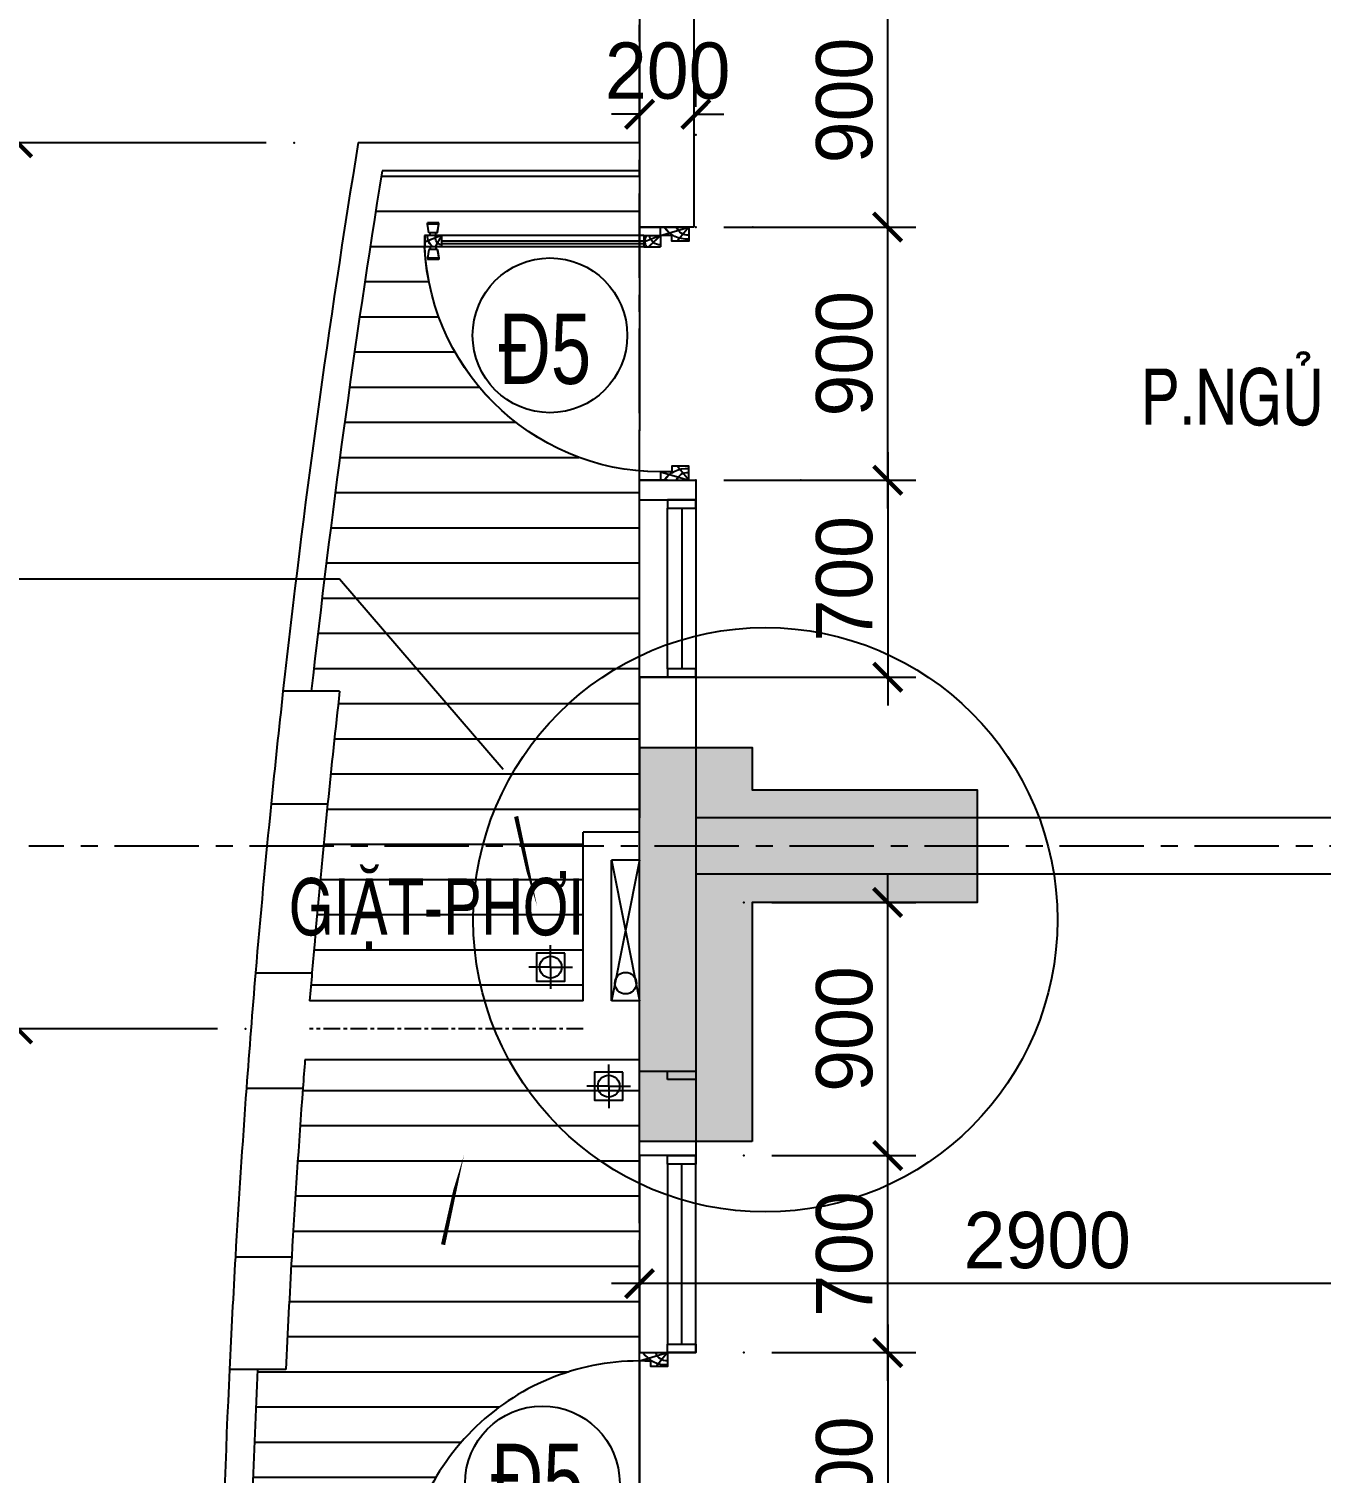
# Model space of a CAD drawing. Header units: inches. Extents: x -844707 to -690155, y -211546 to -175871.
# Drawn here: x -759552 to -754957, y -189642 to -184509 of the extents above; entities that cross this region are included whole.
import ezdxf

# ---------------------------------------------------------------- set-up
doc = ezdxf.new("R2010")
doc.units = ezdxf.units.IN
doc.header["$LTSCALE"] = 48
doc.header["$MEASUREMENT"] = 0
doc.linetypes.add('CENTER', pattern=[2, 1.25, -0.25, 0.25, -0.25])
for name, color, linetype in [('DWGSHARE.com-COT-DWGSHARE.com', 2, 'Continuous'), ('DWGSHARE.com-CUA-DWGSHARE.com', 231, 'Continuous'), ('DWGSHARE.com-DIM-DWGSHARE.com', 251, 'Continuous'), ('DWGSHARE.com-HATCH-DWGSHARE.com', 8, 'Continuous'), ('DWGSHARE.com-HTRANG-DWGSHARE.com', 8, 'Continuous'), ('DWGSHARE.com-kinh-DWGSHARE.com', 154, 'Continuous'), ('DWGSHARE.com-NET-DWGSHARE.com', 245, 'Continuous'), ('DWGSHARE.com-text-DWGSHARE.com', 3, 'Continuous'), ('DWGSHARE.com-truc-DWGSHARE.com', 250, 'CENTER'), ('DWGSHARE.com-TUONG-DWGSHARE.com', 7, 'Continuous')]:
    doc.layers.add(name, color=color, linetype=linetype)
doc.layers.add('DWGSHARE.com-DefPoints-DWGSHARE.com', color=7, linetype='Continuous', plot=False)
doc.styles.add('KTEN', font='', dxfattribs={"width": 0.9})
doc.styles.add('VNI-AVO', font='')
doc.styles.get('KTEN').set_extended_font_data('VNI-Helve-Condense')
doc.styles.get('VNI-AVO').set_extended_font_data('VNI-Avo')
doc.dimstyles.new('tl1-100', dxfattribs={"dimtxt": 200, "dimasz": 100, "dimexe": 100, "dimexo": 100, "dimgap": 50, "dimtad": 1, "dimdec": 0, "dimzin": 0, "dimdsep": 46, "dimtxsty": 'VNI-AVO', "dimblk": 'ARCHTICK', "dimcen": 1, "dimdle": 100, "dimclrd": 256, "dimclre": 256, "dimclrt": 2, "dimadec": 0, "dimazin": 0, "dimtfac": 1, "dimtdec": 0, "dimtix": 1, "dimtofl": 0, "dimtmove": 2, "dimatfit": 3, "dimldrblk": 'ARCHTICK', "dimfxl": 1, "dimtolj": 2, "dimtzin": 0, "dimarcsym": 0})
pattern_1 = [(180, (-1491432.26, 59968.27), (-4e-14, 125), [])]

# ---------------------------------------------------------------- blocks, each defined once
blk = doc.blocks.new('D-01-900')
at = {"color": 1}
for p, q in [((-15, 889), (-15, 929)), ((-10, 929), (-15, 929)), ((20, 924), (-10, 929)), ((-10, 889), (-10, 929)), ((20, 894), (20, 924)), ((30, 879), (54.1, 939)), ((80, 924), (110, 929)), ((80, 894), (80, 924)), ((110, 889), (110, 929)), ((110, 929), (115, 929)), ((115, 889), (115, 929)), ((-10, 889), (-15, 889)), ((20, 894), (-10, 889)), ((30, 919), (20, 919)), ((30, 899), (20, 899)), ((30, 879), (70, 901.6)), ((70, 919), (80, 919)), ((70, 899), (80, 899)), ((80, 894), (110, 889)), ((110, 889), (115, 889)), ((30, 100), (54.1, 160)), ((30, 100), (70, 142.5)), ((30, 100), (0, 0)), ((870, 100), (900, 0)), ((0, 0), (50, 40.7)), ((900, 0), (850, 40.7))]:
    blk.add_line(p, q, dxfattribs=at)
at = {"color": 3}
for p, q in [((30, 939), (70, 939)), ((30, 879), (30, 939)), ((70, 879), (70, 939)), ((30, 879), (70, 879)), ((30, 160), (70, 160)), ((30, 160), (30, 100)), ((70, 160), (70, 100)), ((30, 100), (70, 100))]:
    blk.add_line(p, q, dxfattribs=at)
for p, q in [((30, 160), (30, 879)), ((50, 160), (50, 879)), ((60, 160), (60, 879)), ((70, 160), (70, 879))]:
    blk.add_line(p, q)
for points in [[(30, 60), (30, 100), (0, 100), (0, 0), (50, 0), (50, 60)], [(870, 60), (870, 100), (900, 100), (900, 0), (850, 0), (850, 60)]]:
    blk.add_lwpolyline(points, close=True, dxfattribs=at)
at = {"color": 1}
for centre, radius, start, end in [((34.1, 886.5), 42, 31.3101, 95.6269), ((30, 100), 840, 357.2706, 87.2706), ((39.4, 876.5), 24.2, 6.0418, 112.8937), ((50, 121.4), 34.3, 54.3272, 125.7567), ((24.1, 100.8), 39.4, 358.8582, 81.3705), ((-53.7, 7.7), 96.3, 355.3922, 56.0902), ((953.7, 7.7), 96.3, 123.9098, 184.6078), ((-12.7, 4.4), 41, 353.8612, 71.9572), ((912.7, 4.4), 41, 108.0428, 186.1388)]:
    blk.add_arc(centre, radius, start, end, dxfattribs=at)
blk = doc.blocks.new('_ArchTick')
at = {"color": 0, "linetype": 'ByBlock', "const_width": 0.15}
blk.add_lwpolyline([(-0.5, -0.5), (0.5, 0.5)], dxfattribs=at)
blk = doc.blocks.new('*D554')
at = {"layer": 'DWGSHARE.com-DefPoints-DWGSHARE.com', "color": 0, "transparency": 16777216}
for p in [(-757010.3, -188513.1), (-756498.3, -188513.1), (-757010.3, -189213.5)]:
    blk.add_point(p, dxfattribs=at)
at = {"layer": 'DWGSHARE.com-DIM-DWGSHARE.com', "lineweight": -2, "transparency": 16777216}
for p, q in [((-756498.3, -189313.5), (-756498.3, -188413.1)), ((-756910.3, -188513.1), (-756398.3, -188513.1)), ((-756910.3, -189213.5), (-756398.3, -189213.5))]:
    blk.add_line(p, q, dxfattribs=at)
at = {"layer": 'DWGSHARE.com-DIM-DWGSHARE.com', "lineweight": -2, "transparency": 16777216, "xscale": 100, "yscale": 100, "zscale": 100}
for p, rotation in [((-756498.3, -188513.1), 90), ((-756498.3, -189213.5), 270)]:
    blk.add_blockref('_ArchTick', p, dxfattribs=dict(at, rotation=rotation))
at = {"layer": 'DWGSHARE.com-DIM-DWGSHARE.com', "color": 2, "transparency": 16777216, "insert": (-756651.8, -188863.3), "char_height": 200, "attachment_point": 5, "rotation": 90, "style": 'VNI-AVO'}
blk.add_mtext('\\A2;700', dxfattribs=at)
blk = doc.blocks.new('*D555')
at = {"layer": 'DWGSHARE.com-DefPoints-DWGSHARE.com', "color": 0, "transparency": 16777216}
for p in [(-757010.3, -189213.5), (-757010.3, -190113.1), (-756498.3, -190113.1)]:
    blk.add_point(p, dxfattribs=at)
at = {"layer": 'DWGSHARE.com-DIM-DWGSHARE.com', "lineweight": -2, "transparency": 16777216}
for p, q in [((-756498.3, -189113.5), (-756498.3, -190213.1)), ((-756910.3, -189213.5), (-756398.3, -189213.5)), ((-756910.3, -190113.1), (-756398.3, -190113.1))]:
    blk.add_line(p, q, dxfattribs=at)
at = {"layer": 'DWGSHARE.com-DIM-DWGSHARE.com', "lineweight": -2, "transparency": 16777216, "xscale": 100, "yscale": 100, "zscale": 100}
for p, rotation in [((-756498.3, -189213.5), 90), ((-756498.3, -190113.1), 270)]:
    blk.add_blockref('_ArchTick', p, dxfattribs=dict(at, rotation=rotation))
at = {"layer": 'DWGSHARE.com-DIM-DWGSHARE.com', "color": 2, "transparency": 16777216, "insert": (-756651.8, -189663.3), "char_height": 200, "attachment_point": 5, "rotation": 90, "style": 'VNI-AVO'}
blk.add_mtext('\\A2;900', dxfattribs=at)
blk = doc.blocks.new('*D556')
at = {"layer": 'DWGSHARE.com-DefPoints-DWGSHARE.com', "color": 0, "transparency": 16777216}
for p in [(-757180.5, -186112.9), (-757380.8, -186813.2), (-756498.3, -186813.2)]:
    blk.add_point(p, dxfattribs=at)
at = {"layer": 'DWGSHARE.com-DIM-DWGSHARE.com', "lineweight": -2, "transparency": 16777216}
for p, q in [((-756498.3, -186012.9), (-756498.3, -186913.2)), ((-757080.5, -186112.9), (-756398.3, -186112.9)), ((-757280.8, -186813.2), (-756398.3, -186813.2))]:
    blk.add_line(p, q, dxfattribs=at)
at = {"layer": 'DWGSHARE.com-DIM-DWGSHARE.com', "lineweight": -2, "transparency": 16777216, "xscale": 100, "yscale": 100, "zscale": 100}
for p, rotation in [((-756498.3, -186112.9), 90), ((-756498.3, -186813.2), 270)]:
    blk.add_blockref('_ArchTick', p, dxfattribs=dict(at, rotation=rotation))
at = {"layer": 'DWGSHARE.com-DIM-DWGSHARE.com', "color": 2, "transparency": 16777216, "insert": (-756651.8, -186463.1), "char_height": 200, "attachment_point": 5, "rotation": 90, "style": 'VNI-AVO'}
blk.add_mtext('\\A2;700', dxfattribs=at)
blk = doc.blocks.new('*D557')
at = {"layer": 'DWGSHARE.com-DefPoints-DWGSHARE.com', "color": 0, "transparency": 16777216}
for p in [(-757180.5, -185213.2), (-756498.3, -185213.2), (-756806.9, -186112.9)]:
    blk.add_point(p, dxfattribs=at)
at = {"layer": 'DWGSHARE.com-DIM-DWGSHARE.com', "lineweight": -2, "transparency": 16777216}
for p, q in [((-756498.3, -186212.9), (-756498.3, -185113.2)), ((-757080.5, -185213.2), (-756398.3, -185213.2)), ((-756706.9, -186112.9), (-756398.3, -186112.9))]:
    blk.add_line(p, q, dxfattribs=at)
at = {"layer": 'DWGSHARE.com-DIM-DWGSHARE.com', "lineweight": -2, "transparency": 16777216, "xscale": 100, "yscale": 100, "zscale": 100}
for p, rotation in [((-756498.3, -185213.2), 90), ((-756498.3, -186112.9), 270)]:
    blk.add_blockref('_ArchTick', p, dxfattribs=dict(at, rotation=rotation))
at = {"layer": 'DWGSHARE.com-DIM-DWGSHARE.com', "color": 2, "transparency": 16777216, "insert": (-756651.8, -185663.1), "char_height": 200, "attachment_point": 5, "rotation": 90, "style": 'VNI-AVO'}
blk.add_mtext('\\A2;900', dxfattribs=at)
blk = doc.blocks.new('*D608')
at = {"layer": 'DWGSHARE.com-DefPoints-DWGSHARE.com', "color": 0, "transparency": 16777216}
for p in [(-757380.8, -188968.2), (-754481.3, -189501.8), (-757380.8, -189519.6)]:
    blk.add_point(p, dxfattribs=at)
at = {"layer": 'DWGSHARE.com-DIM-DWGSHARE.com', "lineweight": -2, "transparency": 16777216}
for p, q in [((-757380.8, -189419.6), (-757380.8, -188868.2)), ((-754481.3, -189401.8), (-754481.3, -188868.2)), ((-754381.3, -188968.2), (-757480.8, -188968.2))]:
    blk.add_line(p, q, dxfattribs=at)
at = {"layer": 'DWGSHARE.com-DIM-DWGSHARE.com', "lineweight": -2, "transparency": 16777216, "xscale": 100, "yscale": 100, "zscale": 100, "rotation": 180}
blk.add_blockref('_ArchTick', (-757380.8, -188968.2), dxfattribs=at)
at = {"layer": 'DWGSHARE.com-DIM-DWGSHARE.com', "lineweight": -2, "transparency": 16777216, "xscale": 100, "yscale": 100, "zscale": 100}
blk.add_blockref('_ArchTick', (-754481.3, -188968.2), dxfattribs=at)
at = {"layer": 'DWGSHARE.com-DIM-DWGSHARE.com', "color": 2, "transparency": 16777216, "insert": (-755931, -188814.7), "char_height": 200, "attachment_point": 5, "style": 'VNI-AVO'}
blk.add_mtext('\\A2;2900', dxfattribs=at)
blk = doc.blocks.new('*D610')
at = {"layer": 'DWGSHARE.com-DefPoints-DWGSHARE.com', "color": 0, "transparency": 16777216}
for p in [(-757010.3, -187613.4), (-756498.3, -187613.4), (-757010.3, -188513.1)]:
    blk.add_point(p, dxfattribs=at)
at = {"layer": 'DWGSHARE.com-DIM-DWGSHARE.com', "lineweight": -2, "transparency": 16777216}
for p, q in [((-756498.3, -188613.1), (-756498.3, -187513.4)), ((-756910.3, -187613.4), (-756398.3, -187613.4)), ((-756910.3, -188513.1), (-756398.3, -188513.1))]:
    blk.add_line(p, q, dxfattribs=at)
at = {"layer": 'DWGSHARE.com-DIM-DWGSHARE.com', "lineweight": -2, "transparency": 16777216, "xscale": 100, "yscale": 100, "zscale": 100}
for p, rotation in [((-756498.3, -187613.4), 90), ((-756498.3, -188513.1), 270)]:
    blk.add_blockref('_ArchTick', p, dxfattribs=dict(at, rotation=rotation))
at = {"layer": 'DWGSHARE.com-DIM-DWGSHARE.com', "color": 2, "transparency": 16777216, "insert": (-756651.8, -188063.3), "char_height": 200, "attachment_point": 5, "rotation": 90, "style": 'VNI-AVO'}
blk.add_mtext('\\A2;900', dxfattribs=at)
blk = doc.blocks.new('*D627')
at = {"layer": 'DWGSHARE.com-DefPoints-DWGSHARE.com', "color": 0, "transparency": 16777216}
for p in [(-756977.8, -184313.1), (-756498.3, -184313.1), (-756977.8, -185213.2)]:
    blk.add_point(p, dxfattribs=at)
at = {"layer": 'DWGSHARE.com-DIM-DWGSHARE.com', "lineweight": -2, "transparency": 16777216}
for p, q in [((-756498.3, -185313.2), (-756498.3, -184213.1)), ((-756877.8, -184313.1), (-756398.3, -184313.1)), ((-756877.8, -185213.2), (-756398.3, -185213.2))]:
    blk.add_line(p, q, dxfattribs=at)
at = {"layer": 'DWGSHARE.com-DIM-DWGSHARE.com', "lineweight": -2, "transparency": 16777216, "xscale": 100, "yscale": 100, "zscale": 100}
for p, rotation in [((-756498.3, -184313.1), 90), ((-756498.3, -185213.2), 270)]:
    blk.add_blockref('_ArchTick', p, dxfattribs=dict(at, rotation=rotation))
at = {"layer": 'DWGSHARE.com-DIM-DWGSHARE.com', "color": 2, "transparency": 16777216, "insert": (-756651.8, -184763.2), "char_height": 200, "attachment_point": 5, "rotation": 90, "style": 'VNI-AVO'}
blk.add_mtext('\\A2;900', dxfattribs=at)
blk = doc.blocks.new('THUNUOC')
at = {"layer": 'DWGSHARE.com-DIM-DWGSHARE.com'}
for q in [(-734558.6, -197461.3), (-734636.3, -197539), (-734481, -197539), (-734558.6, -197616.6)]:
    blk.add_line((-734558.6, -197539), q, dxfattribs=at)
blk.add_lwpolyline([(-734608.6, -197589), (-734508.6, -197589), (-734508.6, -197489), (-734608.6, -197489)], close=True, dxfattribs=at)
blk.add_circle((-734558.6, -197539), 38.8, dxfattribs=at)
blk = doc.blocks.new('*D817')
at = {"layer": 'DWGSHARE.com-DefPoints-DWGSHARE.com', "color": 0, "transparency": 16777216}
for p in [(-759591.9, -184913.1), (-758608.6, -184913.1), (-758781.5, -188063.1)]:
    blk.add_point(p, dxfattribs=at)
at = {"layer": 'DWGSHARE.com-DIM-DWGSHARE.com', "lineweight": -2, "transparency": 16777216}
for p, q in [((-759591.9, -188163.1), (-759591.9, -184813.1)), ((-758708.6, -184913.1), (-759691.9, -184913.1)), ((-758881.5, -188063.1), (-759691.9, -188063.1))]:
    blk.add_line(p, q, dxfattribs=at)
at = {"layer": 'DWGSHARE.com-DIM-DWGSHARE.com', "lineweight": -2, "transparency": 16777216, "xscale": 100, "yscale": 100, "zscale": 100}
for p, rotation in [((-759591.9, -184913.1), 90), ((-759591.9, -188063.1), 270)]:
    blk.add_blockref('_ArchTick', p, dxfattribs=dict(at, rotation=rotation))
at = {"layer": 'DWGSHARE.com-DIM-DWGSHARE.com', "color": 2, "transparency": 16777216, "insert": (-759745.4, -186488.1), "char_height": 200, "attachment_point": 5, "rotation": 90, "style": 'VNI-AVO'}
blk.add_mtext('\\A2;3100', dxfattribs=at)
blk = doc.blocks.new('*D834')
at = {"layer": 'DWGSHARE.com-DefPoints-DWGSHARE.com', "color": 0, "transparency": 16777216}
for p in [(-757380.5, -184811.9), (-757380.5, -184885.8), (-757180.5, -184885.8)]:
    blk.add_point(p, dxfattribs=at)
at = {"layer": 'DWGSHARE.com-DIM-DWGSHARE.com', "lineweight": -2, "transparency": 16777216}
for p, q in [((-757380.5, -184785.8), (-757380.5, -184711.9)), ((-757180.5, -184785.8), (-757180.5, -184711.9)), ((-757380.5, -184811.9), (-757480.5, -184811.9)), ((-757180.5, -184811.9), (-757080.5, -184811.9))]:
    blk.add_line(p, q, dxfattribs=at)
at = {"layer": 'DWGSHARE.com-DIM-DWGSHARE.com', "lineweight": -2, "transparency": 16777216, "xscale": 100, "yscale": 100, "zscale": 100}
blk.add_blockref('_ArchTick', (-757380.5, -184811.9), dxfattribs=at)
at = {"layer": 'DWGSHARE.com-DIM-DWGSHARE.com', "lineweight": -2, "transparency": 16777216, "xscale": 100, "yscale": 100, "zscale": 100, "rotation": 180}
blk.add_blockref('_ArchTick', (-757180.5, -184811.9), dxfattribs=at)
at = {"layer": 'DWGSHARE.com-DIM-DWGSHARE.com', "color": 2, "transparency": 16777216, "insert": (-757280.5, -184658.4), "char_height": 200, "attachment_point": 5, "style": 'VNI-AVO'}
blk.add_mtext('\\A2;200', dxfattribs=at)

msp = doc.modelspace()

# ---------------------------------------------------------------- hatches: boundary and pattern name
at = {"layer": 'DWGSHARE.com-COT-DWGSHARE.com'}
msp.add_hatch(color=256, dxfattribs=at).paths.add_polyline_path([(-756980.5, -188463.1), (-757380.5, -188463.1), (-757380.5, -187613.1), (-757380.5, -187063.1), (-756980.5, -187063.1), (-756980.5, -187212.7), (-756180.3, -187212.7), (-756180.3, -187613.4), (-756980.5, -187613.4)])
at = {"layer": 'DWGSHARE.com-HATCH-DWGSHARE.com'}
h = msp.add_hatch(dxfattribs=at)
h.set_pattern_fill('ANSI31,_I', color=256, scale=1000, angle=315, style=2)
h.set_pattern_definition(pattern_1)
h.paths.add_polyline_path([(-758295.7, -185013.1), (-757380.8, -185013.1), (-757380.8, -185213.2), (-757380.8, -185243.2), (-758084.7, -185243.2), (-758104.7, -185243.2), (-758104.7, -185233.2), (-758099.7, -185233.2), (-758094.7, -185203.2), (-758094.7, -185198.2), (-758134.7, -185198.2), (-758134.8, -185198.2), (-758134.8, -185203.2), (-758129.8, -185233.2), (-758124.8, -185233.2), (-758124.8, -185243.2), (-758144.7, -185243.2), (-758144.8, -185243.2), (-758144.8, -185283.2, 0.374523), (-757381.1, -186079.9), (-757381.5, -186813.1), (-757380.8, -186813.1), (-757380.8, -187063.1), (-757381, -187063.1), (-757381, -187363.1), (-757580.8, -187363.1), (-757580.8, -187413.1), (-758504.5, -187413.1, -0.000995), (-758489.7, -187263.1, -0.002655), (-758447.2, -186863.1), (-758547.8, -186863.1, -0.012294)])
h.paths.add_polyline_path([(-757538.5, -186273.7), (-757717.8, -186273.7), (-757717.8, -186334.9)], flags=16)
h.paths.add_polyline_path([(-758504.5, -187413.1), (-757580.8, -187413.1), (-757580.8, -187963.1), (-758553.7, -187963.1, -0.000662), (-758545.3, -187863.1, -0.002983)])
h.paths.add_polyline_path([(-757746.7, -187893.4), (-757646.7, -187893.4), (-757646.7, -187793.4), (-757746.7, -187793.4)], flags=16)
h.paths.add_polyline_path([(-757735.5, -187843.4, 1), (-757657.9, -187843.4, 1)], flags=0)
h.paths.add_polyline_path([(-757662.5, -186287.4), (-758367.3, -186287.4), (-758367.3, -185981), (-757662.5, -185981)], flags=24)
h = msp.add_hatch(dxfattribs=at)
h.set_pattern_fill('ANSI31,_I', color=256, scale=1000, angle=315, style=2)
h.set_pattern_definition(pattern_1)
h.paths.add_polyline_path([(-758617.4, -188873.1, -0.003969), (-758577.9, -188273.1, -0.000662), (-758570.3, -188173.1), (-757381, -188173.1), (-757381, -188463.1), (-757380.8, -188463.1), (-757380.8, -189213.5), (-757380.8, -189243.1), (-757380.9, -189243.1), (-757380.9, -189243.1, 0.400286), (-758219.8, -190043.1), (-758219.8, -190083.1), (-758199.8, -190083.1), (-758199.8, -190093.1), (-758204.8, -190093.1), (-758210.6, -190128.1), (-758169, -190128.1), (-758174.8, -190093.1), (-758179.8, -190093.1), (-758179.8, -190083.1), (-758159.8, -190083.1), (-757440.8, -190083.1), (-757380.8, -190083.1), (-757380.8, -190291.7), (-757380.8, -190437.9), (-757380.8, -190762.7), (-757380.8, -191363.1), (-757380.8, -191763.1), (-757380.8, -191963.1), (-757380.8, -192093.1), (-757440.8, -192093.1), (-758159.8, -192093.1), (-758179.8, -192093.1), (-758179.8, -192083.1), (-758174.8, -192083.1), (-758169, -192048.1), (-758210.6, -192048.1), (-758204.8, -192083.1), (-758199.8, -192083.1), (-758199.8, -192093.1), (-758219.8, -192093.1), (-758219.8, -192133.1, 0.400329), (-757380.8, -192933.1), (-757380.8, -193178.8), (-757380.8, -193963.1), (-757381, -193963.1), (-757381, -194003.1), (-758566.5, -194003.1, -0.000662), (-758574.1, -193903.1, -0.00397), (-758614.5, -193303.1, -0.002644), (-758636, -192903.1), (-758736.2, -192903.1, -0.023912), (-758738.6, -189273.1), (-758638.4, -189273.1, -0.002644)])
h.paths.add_polyline_path([(-757440.2, -188316.5), (-757440.2, -188216.5), (-757540.2, -188216.5), (-757540.2, -188316.5)], flags=16)
h.paths.add_polyline_path([(-757451.4, -188266.5, 1), (-757529.1, -188266.5, 1)], flags=0)
h.paths.add_polyline_path([(-757973.5, -190654), (-757794.1, -190592.7), (-757973.5, -190592.7)], flags=16)
h.paths.add_polyline_path([(-757839.7, -191113.3, 1), (-757468.6, -191113.3, 1)], flags=0)
h.paths.add_polyline_path([(-757540.2, -193859.7), (-757540.2, -193959.7), (-757440.2, -193959.7), (-757440.2, -193859.7)], flags=16)
h.paths.add_polyline_path([(-757529.1, -193909.7, 1), (-757451.4, -193909.7, 1)], flags=0)
h.paths.add_polyline_path([(-757013.9, -191456), (-757547.4, -191456), (-757547.4, -191763.1), (-757013.9, -191763.1)], flags=9)
h.paths.add_polyline_path([(-757918.1, -190606.4), (-758622.9, -190606.4), (-758622.9, -190300), (-757918.1, -190300)], flags=24)
h.paths.add_polyline_path([(-757438, -191304.1), (-757857.5, -191304.1), (-757857.5, -190912.1), (-757438, -190912.1)], flags=24)

# ---------------------------------------------------------------- linework, layer by layer
at = {"layer": 'DWGSHARE.com-COT-DWGSHARE.com'}
msp.add_lwpolyline([(-756980.5, -188463.1), (-757380.5, -188463.1), (-757380.5, -187613.1), (-757380.5, -187063.1), (-756980.5, -187063.1), (-756980.5, -187212.7), (-756180.3, -187212.7), (-756180.3, -187613.4), (-756980.5, -187613.4)], close=True, dxfattribs=at)
at = {"layer": 'DWGSHARE.com-CUA-DWGSHARE.com'}
for centre in [(-757699.1, -185597.9), (-757726.2, -189678.3)]:
    msp.add_circle(centre, 275, dxfattribs=at)
at = {"layer": 'DWGSHARE.com-DIM-DWGSHARE.com'}
msp.add_line((-757380.8, -189243.1), (-757380.8, -190113.1), dxfattribs=at)
for points in [[(-758030.9, -186406.2, 0, 0, 0), (-757826.7, -187309.7, 30, 0, 0), (-757745, -187626.2, 0, 0, 0)], [(-758290.7, -189731.4, 0, 0, 0), (-758086.5, -188827.9, 30, 0, 0), (-758004.8, -188511.4, 0, 0, 0)]]:
    msp.add_lwpolyline(points, format="xyseb", dxfattribs=at)
at = {"layer": 'DWGSHARE.com-HATCH-DWGSHARE.com'}
msp.add_line((-757380.7, -185063.1), (-757381.8, -186813.1), dxfattribs=at)
msp.add_line((-757380.7, -185063.1), (-757381.8, -186813.1), dxfattribs=at)
at = {"layer": 'DWGSHARE.com-HTRANG-DWGSHARE.com'}
for p, q in [((-757480.8, -187463.1), (-757380.8, -187963.1)), ((-757380.8, -187463.1), (-757480.8, -187963.1))]:
    msp.add_line(p, q, dxfattribs=at)
at = {"layer": 'DWGSHARE.com-kinh-DWGSHARE.com'}
msp.add_lwpolyline([(-757866, -187141), (-758447.2, -186464.6), (-764485.2, -186464.6)], dxfattribs=at)
msp.add_circle((-756933.3, -187675), 1038.6, dxfattribs=at)
at = {"layer": 'DWGSHARE.com-NET-DWGSHARE.com'}
for p, q in [((-757380.6, -184913.1), (-758380.8, -184913.1)), ((-757380.6, -185013.1), (-758295.7, -185013.1)), ((-757280.8, -186113.2), (-757380.8, -186113.2)), ((-757380.8, -186113.2), (-757280.8, -186113.2)), ((-757380.8, -186113.2), (-757180.5, -186113.2)), ((-757180.5, -186113.2), (-757180.5, -186113.2)), ((-757380.5, -186182.5), (-757180.5, -186182.8)), ((-757230.6, -186212.7), (-757230.5, -186783.1)), ((-757230.7, -189183.3), (-757230.5, -188543.3))]:
    msp.add_line(p, q, dxfattribs=at)
for points in [[(-757180.5, -186113.2), (-757180.5, -186813.1), (-757380.8, -186813.1), (-757380.7, -186113.2)], [(-757280.9, -186182.5), (-757280.9, -186212.7), (-757180.5, -186212.7), (-757180.5, -186182.5)], [(-757180.5, -186212.7), (-757180.5, -186783.1), (-757280.8, -186783.1), (-757280.7, -186212.7)], [(-757280.8, -186783.1), (-757280.8, -186813.3), (-757180.4, -186813.3), (-757180.4, -186783.1)], [(-757280.9, -188243.3), (-757280.9, -188213.1), (-757180.5, -188213.1), (-757180.5, -188243.3)], [(-757180.5, -189213.5), (-757180.5, -188513.1), (-757380.8, -188513.1), (-757380.8, -189213.5)], [(-757280.8, -188543.3), (-757280.8, -188513.1), (-757180.4, -188513.1), (-757180.4, -188543.3)], [(-757180.5, -189183.3), (-757180.4, -188543.3), (-757280.8, -188543.3), (-757280.8, -189183.3)], [(-757280.9, -189213.5), (-757280.9, -189183.3), (-757180.5, -189183.3), (-757180.5, -189213.5)]]:
    msp.add_lwpolyline(points, close=True, dxfattribs=at)
msp.add_circle((-757430.2, -187900.4), 38.3, dxfattribs=at)
for radius, start, end in [(38073.6, 170.70432, 173.66666), (37973.6, 170.83249, 173.64991), (38073.6, 174.27196, 175.17873), (37873.6, 174.24161, 175.15321), (38073.6, 175.79764, 176.70251), (37873.6, 175.77541, 176.68508), (38073.6, 177.30529, 182.77004), (37973.6, 177.29819, 182.77734)]:
    msp.add_arc((-720807.2, -191063.1), radius, start, end, dxfattribs=at)
at = {"layer": 'DWGSHARE.com-truc-DWGSHARE.com', "ltscale": 5}
for p, q in [((-757380.8, -203633.9), (-757380.8, -179540.7)), ((-733027.1, -187413.1), (-759552, -187413.1))]:
    msp.add_line(p, q, dxfattribs=at)
at = {"layer": 'DWGSHARE.com-truc-DWGSHARE.com'}
msp.add_line((-757580.8, -188063.1), (-758553.7, -188063.1), dxfattribs=at)
at = {"layer": 'DWGSHARE.com-TUONG-DWGSHARE.com'}
for p, q in [((-757187.8, -184313.1), (-757187.8, -185213.2)), ((-757380.8, -184413.1), (-757380.8, -185213.2)), ((-757280.8, -185213.2), (-757380.8, -185213.2)), ((-757380.8, -185213.2), (-757280.8, -185213.2)), ((-757280.8, -185213.2), (-757380.8, -185213.2)), ((-757187.8, -185213.2), (-757380.8, -185213.2)), ((-757380.8, -186813.1), (-757182.4, -186813.4)), ((-757380.8, -186813.1), (-757380.8, -187313.1)), ((-757380.8, -186813.1), (-757380.8, -187313.1)), ((-757380.8, -188513.1), (-757380.8, -186813.2)), ((-757180.8, -186813.1), (-757180.4, -188513.1)), ((-758447.2, -186863.1), (-758648.4, -186863.1)), ((-758690.7, -187263.1), (-758489.7, -187263.1)), ((-758626.7, -187263.1), (-758489.7, -187263.1)), ((-753481.3, -187313.1), (-757180.8, -187313.1)), ((-757580.8, -187963.1), (-757580.8, -187363.1)), ((-757380.8, -187363.1), (-757580.8, -187363.1)), ((-757480.8, -187963.1), (-757480.8, -187463.1)), ((-757380.8, -187463.1), (-757480.8, -187463.1)), ((-757380.8, -187963.1), (-757380.8, -187463.1)), ((-753481.3, -187513.1), (-757180.7, -187513.1)), ((-757180.7, -187513.1), (-757180.7, -188213.1)), ((-758746.1, -187863.1), (-758545.3, -187863.1)), ((-758698.2, -187863.1), (-758545.3, -187863.1)), ((-757580.8, -187963.1), (-758553.7, -187963.1)), ((-757380.6, -187963.1), (-757480.8, -187963.1)), ((-757380.6, -188173.1), (-758570.3, -188173.1)), ((-757380.8, -188213.1), (-757380.8, -188173.1)), ((-757380.8, -188213.1), (-757180.5, -188213.1)), ((-758778.4, -188273.1), (-758577.9, -188273.1)), ((-758740.2, -188273.1), (-758577.9, -188273.1)), ((-758817.7, -188873.1), (-758617.4, -188873.1)), ((-758638.4, -189273.1), (-758838.7, -189273.1))]:
    msp.add_line(p, q, dxfattribs=at)
for radius, start, end in [(38073.6, 173.66666, 174.27196), (37873.6, 173.63307, 174.24161), (38073.6, 175.17873, 175.79764), (37873.6, 175.15321, 175.30501), (37873.6, 175.6237, 175.77541), (38073.6, 176.70251, 177.30529), (37873.6, 176.68508, 177.29105)]:
    msp.add_arc((-720807.2, -191063.1), radius, start, end, dxfattribs=at)

# ---------------------------------------------------------------- block references
at = {"layer": 'DWGSHARE.com-CUA-DWGSHARE.com', "xscale": -1, "rotation": 90}
for p in [(-757205.8, -185213.2), (-757205.6, -185213.2)]:
    msp.add_blockref('D-01-900', p, dxfattribs=at)
at = {"layer": 'DWGSHARE.com-CUA-DWGSHARE.com', "rotation": 90}
msp.add_blockref('D-01-900', (-757280.8, -190113.1), dxfattribs=at)
at = {"layer": 'DWGSHARE.com-DIM-DWGSHARE.com', "rotation": 180}
for p in [(-1492255.3, -385382.3), (-1492048.9, -385805.5)]:
    msp.add_blockref('THUNUOC', p, dxfattribs=at)

# ---------------------------------------------------------------- texts
at = {"layer": 'DWGSHARE.com-CUA-DWGSHARE.com', "style": 'KTEN', "width": 0.9}
for p in [(-757881.9, -185770.5), (-757909, -189787.1)]:
    msp.add_text('Ñ5', height=250, dxfattribs=at).set_placement(p)
at = {"layer": 'DWGSHARE.com-text-DWGSHARE.com', "style": 'KTEN', "width": 0.9}
msp.add_text('GIAËT-PHÔI', height=200, dxfattribs=at).set_placement((-758627.9, -187728.3))
at = {"layer": 'DWGSHARE.com-text-DWGSHARE.com', "insert": (-754947.7, -185715.8), "char_height": 200, "width": 1261, "attachment_point": 3, "style": 'KTEN'}
msp.add_mtext('P.NGUÛ', dxfattribs=at)

# ---------------------------------------------------------------- dimensions: what is measured, and where the dimension line sits
at = {"layer": 'DWGSHARE.com-DIM-DWGSHARE.com'}
for base, p1, p2, angle, picture, middle in [((-756498.3, -184313.1), (-756977.8, -185213.2), (-756977.8, -184313.1), 90, '*D627', (-756651.8, -184763.2)), ((-757380.5, -184811.9), (-757180.5, -184885.8), (-757380.5, -184885.8), 180, '*D834', (-757280.5, -184658.4)), ((-756498.3, -185213.2), (-756806.9, -186112.9), (-757180.5, -185213.2), 90, '*D557', (-756651.8, -185663.1)), ((-756498.3, -186813.2), (-757180.5, -186112.9), (-757380.8, -186813.2), 90, '*D556', (-756651.8, -186463.1)), ((-756498.3, -187613.4), (-757010.3, -188513.1), (-757010.3, -187613.4), 90, '*D610', (-756651.8, -188063.3)), ((-756498.3, -188513.1), (-757010.3, -189213.5), (-757010.3, -188513.1), 270, '*D554', (-756651.8, -188863.3)), ((-756498.3, -190113.1), (-757010.3, -189213.5), (-757010.3, -190113.1), 270, '*D555', (-756651.8, -189663.3))]:
    dim = msp.add_linear_dim(base=base, p1=p1, p2=p2, angle=angle, dimstyle='tl1-100', dxfattribs=at)
    dim.commit()
    dim.dimension.update_dxf_attribs({"geometry": picture, "text_midpoint": middle})
dim = msp.add_linear_dim(base=(-759591.9, -184913.1), p1=(-758781.5, -188063.1), p2=(-758608.6, -184913.1), angle=90, text='3100', dimstyle='tl1-100', dxfattribs=at)
dim.commit()
dim.dimension.update_dxf_attribs({"geometry": '*D817', "text_midpoint": (-759745.4, -186488.1)})
dim = msp.add_linear_dim(base=(-757380.7611, -188968.2208), p1=(-754481.2541, -189501.8415), p2=(-757380.7611, -189519.6108), dimstyle='tl1-100', dxfattribs=at)
dim.commit()
dim.dimension.update_dxf_attribs({"geometry": '*D608', "text_midpoint": (-755931.0076, -188814.7073)})

doc.saveas('drawing.dxf')
